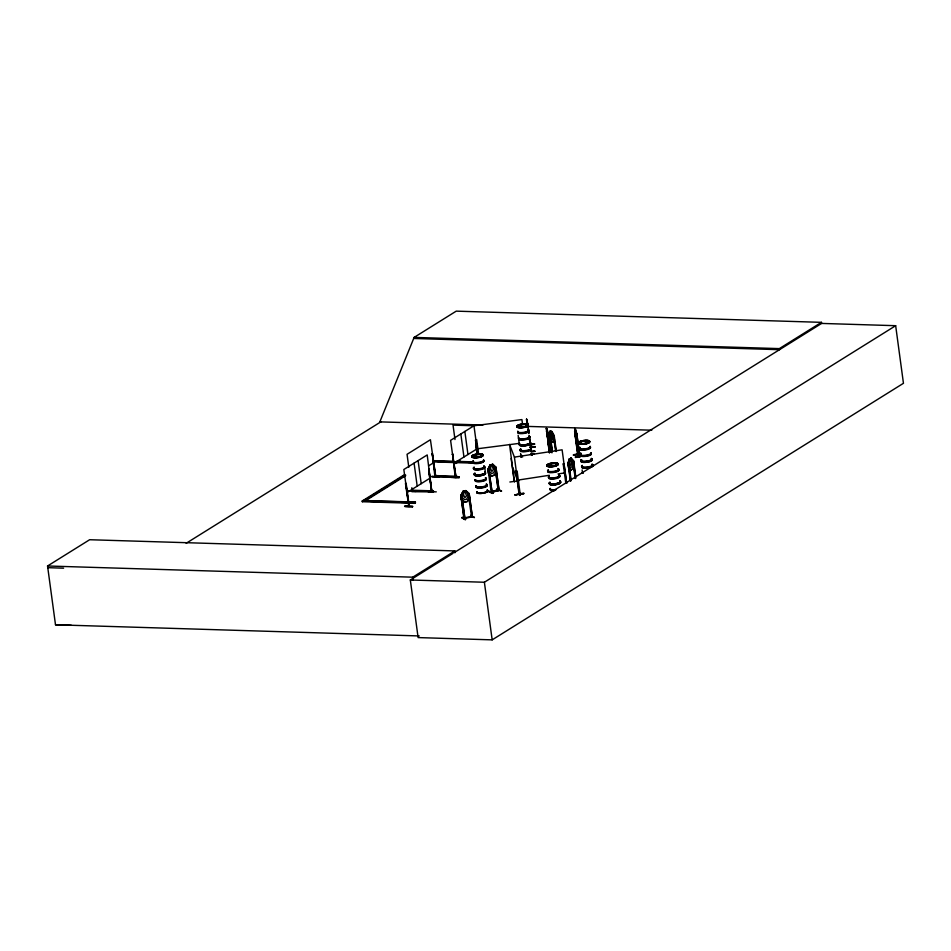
<?xml version="1.0" encoding="UTF-8"?>
<svg xmlns="http://www.w3.org/2000/svg" width="951" height="951" viewBox="0 0 951 951"><rect width="100%" height="100%" fill="white"/><g stroke="black" fill="none" stroke-linecap="round" stroke-linejoin="round"><path stroke-width="1.43" d="M534.403 453.972L530.527 454.507L534.343 453.544M550.914 431.718L551.057 436.271L552.246 438.031L552.353 435.178L550.998 431.695M496.279 470.828L494.211 475.215L491.56 475.964L488.374 473.016L487.875 469.354L490.038 464.98L492.773 464.266L495.97 467.321L495.114 467.096M569.922 459.274L569.744 462.685L570.755 465.419L571.741 463.422L570.517 458.976L570.006 459.274M455.707 463.506L460.058 460.771M546.504 428.33L549.25 451.57M546.48 428.223L549.274 452.807M548.537 439.944C548.43 431.623 549.571 443.011 547.954 439.1M576.235 439.279L576.817 440.123L577.055 437.127L576.793 440.016M404.662 506.443L412.556 506.633M416.039 491.441L408.122 490.847M459.357 477.521C448.92 477.866 448.385 476.023 459.297 477.045L459.119 477.675L451.44 477.2M550.308 430.969L550.451 437.151L551.758 439.671L552.769 440.016L553.47 438.173L551.865 431.588L550.308 430.969L549.274 434.096L552.032 451.333M494.972 467.333L498.49 490.561L499.049 489.515L498.169 489.634M514.729 481.658L514.229 480.933M518.913 493.153L519.555 494.258L519.246 493.414M553.506 435.522L554.195 435.594L556.347 451.428M495.84 467.262L492.701 464.361L490.098 465.063L489.658 471.755L491.667 473.455L493.414 472.98L494.865 470.341L492.737 464.254M531.145 451.618L534.997 451.238L531.05 451.333M488.6 491.726C488.862 490.015 492.38 495.15 493.165 492.844L488.933 491.203M461.853 517.76L465.146 519.71L465.55 519.115L462.222 517.213L465.526 519.127M530.301 444.307L530.076 445.199M529.231 435.582L530.848 447.35L530.087 444.26M518.782 492.927L519.745 495.293M568.52 467.167L570.778 469.984L568.52 467.167L567.89 463.565L569.292 459.024L571.147 458.12L569.257 459.095L568.032 463.565L570.374 480.849M572.55 469.069L573.952 464.54L573.453 460.878L571.064 458.109M572.621 469.081L570.695 469.972L572.621 469.081L573.952 464.54M551.949 452.854L549.405 434.12L550.391 430.946M474.05 456.076L473.241 456.005L473.955 455.517M473.848 456.218L474.406 455.624M474.074 456.183L474.062 455.529M474.68 455.933L473.812 455.719M482.014 456.064L481.087 456.278L481.61 455.957M518.117 425.929L519.674 426M519.484 425.62L518.497 426.238M519.71 425.775L519.068 426.119M526.545 426.286L526.592 426.155M548.549 464.611L548.026 465.11L549.286 464.54M549.428 464.944L548.251 464.801L549.726 464.837M548.679 465.158L549.131 464.813M556.858 464.908C554.885 465.55 558.213 465.36 556.525 464.861M579.991 442.607L581.049 442.286L579.932 442.5M580.871 442.049L579.658 442.524M588.443 442.786L588.075 442.322M588.669 442.679L588.419 442.536M71.325 625.318L55.503 624.783L47.55 565.988L89.644 539.728L454.887 550.926L455.113 552.602L454.257 552.579L821.605 323.423L821.462 322.341L456.23 311.143L414.125 337.403L379.841 421.911L380.697 421.935M498.051 489.931L491.287 491.631L491.203 492.499L488.029 469.378L490.086 465.003M463.125 491.31L462.578 497.944L464.682 499.691L466.513 499.263L468.07 496.66L467.702 493.914L465.835 490.645L463.125 491.31L460.866 495.542L464.064 518.675L460.831 495.519L463.03 491.203L465.907 490.561L469.188 493.557L468.439 493.866M464.552 502.069L467.333 501.439L469.687 497.218L467.381 501.522L464.552 502.187L461.223 499.168L460.736 495.519L461.758 495.435L464.944 518.473L463.933 518.58M412.377 506.776L412.544 506.205C401.643 505.231 402.166 507.049 412.603 506.693M451.238 477.402L459.285 477.057M491.085 492.416L499.12 490.383L491.144 492.428L491.786 491.358L492.095 492.261L488.743 469.188M577.816 453.805L578.125 453.746M575.307 434.203L578.101 454.376L580.051 456.516L579.765 455.493M412.27 490.252L412.758 491.132L411.985 491.358L412.377 490.229L412.793 491.108L412.449 490.229L411.7 491.489L433.478 491.596L433.383 490.871L412.449 490.229M412.603 490.3L411.902 490.538M435.594 475.964L435.332 476.154M435.784 476.772L434.964 477.022L432.325 453.722L435.748 476.796L430.423 439.719L407.052 454.305L408.799 467.262M406.98 491.584L409.013 506.277M431.457 491.346L431.802 491.358M429.008 473.336L431.837 492.214L427.213 454.935L403.842 469.509L408.93 506.526M455.22 476.51L455.481 476.32M455.993 477.176L453.544 461.033M471.351 516.857C470.234 515.585 473.527 515.751 471.541 516.06L471.351 516.857L472.278 516.643L469.188 493.688M488.624 468.855L492.095 492.261M473.657 455.743L474.18 455.755M481.265 455.909L481.765 456.04M481.646 456.147L481.586 456.349M518.414 425.679L519.781 425.87L519.056 425.703M519.341 425.703L518.354 425.846L519.389 425.584M526.533 426.179L526.545 425.977M549.036 465.146L549.761 464.896M580.003 442.31L580.716 442.31M556.359 464.991L557.131 465.182M556.834 464.932L556.668 464.98M556.513 465.384L557.06 465.122L556.383 465.158M520.221 493.284L518.961 493.367M519.08 494.211L515.906 470.959L517.142 471.078L520.173 494.163L520.149 493.284M530.884 447.339L530.313 444.581M431.932 453.972L432.598 453.734M408.835 506.324L405.459 483.5L406.125 483.263L409.275 506.336M428.842 468.926L431.92 492.19M455.6 476.273L455.279 477.414L452.605 454.091L456.064 477.509L435.13 476.867L435.891 475.607L456.825 476.249L456.064 477.509M452.878 454.102L452.212 454.34M477.592 453.734L475.595 439.754L476.677 439.659L478.555 453.627M431.683 476.629L439.552 476.855L431.92 476.451M435.487 476.736L432.206 453.972M428.2 491.833L436.283 491.857M408.894 505.433L409.203 505.682M458.109 461.437L458.216 462.293L458.334 461.342M186.146 543.294L380.757 421.899L379.901 421.875L482.965 425.026M363.092 500.476L415.421 502.08L414.672 503.329L362.343 501.724L362.248 500.999L404.068 474.918M362.343 501.724L363.199 501.189M365.671 499.644L404.163 475.631M364.625 500.523L405.59 474.965M365.957 500.464L405.685 475.678M428.616 465.835L433.537 462.757M406.957 492.559L430.327 477.973M453.71 463.387L477.081 448.813L519.222 443.38M435.891 475.607L435.035 476.142L456.92 476.974M411.7 491.489L433.478 491.596M362.248 500.999L415.421 502.08M411.605 490.764L433.383 490.871M455.969 476.784L456.825 476.249M47.55 565.988L412.782 577.186L454.887 550.926M414.125 337.403L779.356 348.613L821.462 322.341M821.605 323.423L895.664 325.694L903.45 383.301L492.166 639.857L418.119 637.586L410.321 579.979L452.997 553.363M410.321 579.979L484.38 582.25L895.664 325.694M519.329 494.175L514.408 457.122L509.546 444.438L514.348 481.765L511.127 458.489M518.533 425.929L519.175 425.822M526.188 426.31L527.127 426.119M578.22 454.566L575.486 434.405M579.991 456.516L576.698 433.276L579.706 456.587L577.649 454.435L574.63 431.255L577.935 454.637M568.044 463.565L568.781 463.351L567.89 463.565M575.724 478.234L573.382 460.866L572.811 461.176L573.631 460.973L575.771 476.808M412.377 491.346L411.842 487.732M455.684 477.366L450.596 440.349L473.967 425.763L521.909 419.581L522.503 423.908M514.099 480.707L514.241 481.527M498.906 489.563L498.895 490.288M499.037 490.407L495.923 467.203L499.073 490.383M457.895 461.33L457.895 462.293L458.299 461.306M526.961 426.167L526.212 426.203M473.218 455.886L474.383 455.921M481.432 456.076L481.884 455.993M464.682 517.665L463.957 517.831M551.96 431.481L554.195 435.594M549.416 434.131L549.654 433.953M549.892 437.71L551.889 441.823M554.481 439.314L553.434 442.441L551.806 441.846L549.809 437.733L549.357 434.072M491.905 465.063L491.037 465.301L490.573 468.665L491.869 471.446L493.391 469.556L491.952 465.087M488.029 469.378L488.897 469.247M491.56 475.964L494.258 475.238M497.004 489.468L501.284 491.073L496.993 489.016M498.205 489.979L491.715 491.394M501.118 490.68L501.629 491.049L496.933 488.992M464.991 491.334L464.076 491.548L463.565 494.877L464.908 497.682L466.525 495.851L465.027 491.358M461.865 517.784L465.61 519.603M464.873 517.855L471.387 516.334M470.697 515.715L474.442 517.534L470.626 515.24M498.134 490.526L495.245 467.523M464.04 517.808L464.73 517.546L464.849 518.485L461.615 495.031M574.784 428.497L574.975 431.825M574.963 429.234L576.009 435.606L575.058 429.21M575.438 429.139L576.151 433.192M574.927 431.326L574.666 428.414L575.438 429.222M574.986 434.987L576.235 439.362M580.99 453.782L573.477 455.196L580.93 453.306M573.405 454.744L580.918 453.33M573.477 455.196L580.966 453.651M575.414 456.908L580.419 455.969L575.426 456.932L575.581 457.514L580.479 456.337M575.498 457.36L580.597 456.551M546.896 431.944L546.777 429.044M547.859 433.014L546.385 428.235M546.528 431.409L547.217 434.227M550.807 452.082L548.406 433.097L551.105 452.022M546.825 434.785L547.966 439.184M435.368 475.892L435.047 476.986M471.589 516.904L468.225 493.771M464.147 518.652L472.338 516.75L469.152 493.545M549.131 465.205L548.465 465.265M565.857 483.441L563.194 463.933L564.002 463.815L566.665 483.322M564.038 463.886L563.194 463.933M518.866 480.79L509.867 482.002M523.799 493.652L523.68 493.034L514.812 494.9L523.799 493.628L514.812 494.877M519.698 495.364L518.77 492.559L519.828 495.4M514.408 457.122L562.112 449.811L566.63 483.239M549.333 475.286L517.522 480.16L512.66 467.476M557.999 473.955L565.227 472.849M526.592 419.141L527.722 424.277L526.747 419.855M526.985 422.743L526.771 420.14M526.902 421.875L527.543 426.476M526.842 421.971L526.581 419.034M530.765 444.39L534.605 443.82L530.824 444.842M530.801 444.711L534.664 444.295M529.98 446.982L535.199 446.875L530.064 447.529M530.04 447.457L535.199 446.851M531.122 451.82L534.961 451.297M530.539 454.281L534.367 454.091M580.407 442.037L581.025 442.108M431.73 476.534L438.482 476.665M414.279 338.485L779.511 349.683L779.356 348.613M527.401 426.393L651.815 430.209M433.074 460.629L453.425 461.247M456.337 461.342L473.776 461.877M433.68 461.199L472.92 462.4M437.531 461.473L459.333 462.15M468.058 462.412L472.421 462.543M433.775 461.924L473.016 463.125M370.462 501.415L390.813 502.033M400.989 502.354L415.528 502.794M55.503 624.783L419.248 635.946M47.776 567.664L63.598 568.187M569.221 465.859L570.695 467.452L571.896 466.87L572.799 464.112L571.123 458.227M569.209 459.012L568.853 463.125L571.123 480.624M573.631 460.973L571.052 458.216M470.757 515.62L474.038 517.546M550.344 431.076L551.865 431.588L553.423 435.51M553.363 435.225L555.657 451.368M488.374 473.016L491.596 475.857M488.921 491.596L493.224 493.319M579.623 456.551L576.258 433.038L576.377 437.626L575.212 434.488M461.318 499.12L464.587 502.08M432.265 491.94L432.158 491.108M576.698 433.276L575.331 429.163M576.14 439.291L576.912 440.099M578.16 453.984L579.706 455.695L577.851 454.043M547.051 429.067L546.409 428.342L546.575 431.576M548.097 433.157L547.051 428.984M547.859 439.124L548.632 439.933M548.014 433.05L548.097 437.46L546.944 434.322M547.11 433.549L547.728 435.439L546.896 429.293M527.448 426.024L527.365 425.156M527.163 423.599L527.805 427.201M526.664 419.95L527.246 423.968M526.676 420.152L527.151 423.54M526.842 422.006L526.497 419.153M582.119 469.925L582.464 472.564A5.658 1.545 -7.7 0 0 583.26 473.241M573.144 461.211L575.474 478.496M572.847 460.843L575.224 478.472M568.448 462.994L570.873 480.6M568.294 463.589L570.624 480.873M553.779 435.451L556.073 451.511M550.688 438.506L552.436 451.475M549.833 434.274L552.174 451.547M548.406 433.097L550.926 451.82M547.8 438.542L549.559 451.511M546.659 431.148L547.241 435.463M547.633 438.352L549.571 452.747M527.674 424.063L528.887 432.919M527.223 421.887L527.853 426.428M528.197 429.091L528.827 433.632M529.172 436.295L529.802 440.836M528.185 430.09L528.578 432.967M529.16 437.282L529.707 441.383M518.14 435.308L518.485 437.959M518.628 439.029L519.317 444.129M520.577 453.437L520.934 456.076M484.76 467.583L485.426 472.552M477.747 453.734L473.967 425.763L453.033 425.121L454.982 439.528M475.476 440.016L477.354 453.889M475.916 444.01L477.236 453.722M475.952 445.555L477.069 453.877M464.849 431.457L467.963 454.495M484.38 582.25L492.166 639.857M460.831 433.965L463.945 457.003M452.605 454.091L453.163 458.251M432.539 491.405L432.634 492.131M428.723 469.176L431.79 492.249M418.095 460.617L421.21 483.667M414.077 463.125L417.192 486.175M414.577 502.603L414.672 503.329M406.041 484.641L406.6 488.814M412.782 577.186L413.186 580.122M483.536 459.785A5.647 1.545 -7.7 0 1 477.509 462.507A5.647 1.545 -7.7 0 1 473.265 460.736M483.952 466.192A5.73 1.569 -7.7 0 1 479.149 469.188A5.73 1.569 -7.7 0 1 474.097 467.452M483.679 460.855A5.647 1.545 -7.7 0 1 478.377 463.494A5.647 1.545 -7.7 0 1 472.873 462.245M483.821 465.835A5.647 1.545 -7.7 0 1 479.09 468.784A5.647 1.545 -7.7 0 1 474.133 467.096M484.546 467.203A5.647 1.545 -7.7 0 1 478.508 469.937A5.647 1.545 -7.7 0 1 474.276 468.154M484.582 466.822A5.73 1.569 -7.7 0 1 478.448 469.592A5.73 1.569 -7.7 0 1 474.145 467.785M483.714 460.462A5.73 1.569 -7.7 0 1 477.592 463.232A5.73 1.569 -7.7 0 1 473.289 461.425M483.679 460.141A5.73 1.569 -7.7 0 1 477.545 462.911A5.73 1.569 -7.7 0 1 473.241 461.104M474.989 473.467A5.647 1.545 -7.7 0 0 479.958 475.167A5.635 1.545 -7.7 0 0 484.677 472.278A5.647 1.545 -7.7 0 1 479.958 475.167A5.635 1.545 -7.7 0 1 475.013 473.527M486.401 484.309A5.73 1.569 -7.7 0 1 482.335 487.197A5.73 1.569 -7.7 0 1 475.999 486.032M485.557 478.674A5.647 1.545 -7.7 0 1 480.826 481.622A5.647 1.545 -7.7 0 1 475.869 479.922M486.27 483.964A5.647 1.545 -7.7 0 1 482.276 486.805A5.647 1.545 -7.7 0 1 476.035 485.652M486.413 485.022A5.647 1.545 -7.7 0 1 481.693 487.97A5.647 1.545 -7.7 0 1 476.724 486.282M487.09 489.991A5.647 1.545 -7.7 0 1 483.084 492.832A5.647 1.545 -7.7 0 1 476.855 491.691A5.623 1.545 -7.7 0 0 482.359 492.939A5.623 1.545 -7.7 0 0 487.637 490.3M486.436 484.641A5.73 1.569 -7.7 0 1 482.383 487.518A5.73 1.569 -7.7 0 1 476.047 486.353M485.557 473.491A5.647 1.545 -7.7 0 1 478.591 475.892A5.647 1.545 -7.7 0 1 475.072 474.062A5.623 1.545 -7.7 0 0 478.591 475.892A5.623 1.545 -7.7 0 0 485.533 473.491M484.737 472.469A5.67 1.557 -7.7 0 1 479.993 475.429A5.67 1.557 -7.7 0 1 475.013 473.729M485.533 477.949A5.73 1.569 -7.7 0 1 481.479 480.837A5.73 1.569 -7.7 0 1 475.143 479.673M485.414 477.604A5.647 1.545 -7.7 0 1 482.133 480.314A5.647 1.545 -7.7 0 1 475.013 479.72M485.581 478.282A5.73 1.569 -7.7 0 1 481.527 481.158A5.73 1.569 -7.7 0 1 475.191 480.005M476.903 492.059A5.647 1.545 -7.7 0 0 483.144 493.212A5.647 1.545 -7.7 0 0 487.138 490.371A5.635 1.545 -7.7 0 1 483.132 493.189A5.635 1.545 -7.7 0 1 476.915 492.047M558.011 468.51A5.647 1.545 -7.7 0 1 553.292 471.458A5.647 1.545 -7.7 0 1 548.323 469.758M558.998 475.215A5.73 1.569 -7.7 0 1 554.195 478.21A5.73 1.569 -7.7 0 1 549.155 476.475M558.736 469.877A5.647 1.545 -7.7 0 1 552.697 472.599A5.647 1.545 -7.7 0 1 548.465 470.816M558.879 474.858A5.647 1.545 -7.7 0 1 554.148 477.806A5.647 1.545 -7.7 0 1 549.179 476.118M559.592 476.225A5.647 1.545 -7.7 0 1 553.565 478.959A5.647 1.545 -7.7 0 1 549.333 477.176M559.687 480.897A5.647 1.545 -7.7 0 1 554.968 483.845A5.647 1.545 -7.7 0 1 549.999 482.145A5.623 1.545 -7.7 0 0 554.968 483.833A5.623 1.545 -7.7 0 0 559.675 480.897M559.045 475.536A5.73 1.569 -7.7 0 1 554.243 478.531A5.73 1.569 -7.7 0 1 549.202 476.808M558.772 469.485A5.73 1.569 -7.7 0 1 552.638 472.255A5.73 1.569 -7.7 0 1 548.335 470.448M558.142 468.855A5.73 1.569 -7.7 0 1 553.339 471.851A5.73 1.569 -7.7 0 1 548.299 470.127M554.433 490.775A5.658 1.545 -7.7 0 1 550.367 489.385M559.794 481.503A5.67 1.557 -7.7 0 1 555.051 484.463A5.67 1.557 -7.7 0 1 550.058 482.763M555.788 489.967A5.73 1.569 -7.7 0 1 550.201 488.695M555.741 489.575A5.647 1.545 -7.7 0 1 550.237 488.327M554.362 490.431A5.73 1.569 -7.7 0 1 550.237 489.028M590.155 446.269A5.647 1.545 -7.7 0 1 584.116 448.991A5.647 1.545 -7.7 0 1 579.884 447.22M591.142 452.973A5.73 1.569 -7.7 0 1 585.02 455.743A5.73 1.569 -7.7 0 1 580.716 453.936M590.298 447.339A5.647 1.545 -7.7 0 1 584.996 449.978A5.647 1.545 -7.7 0 1 579.48 448.729M591.011 452.628A5.647 1.545 -7.7 0 1 584.972 455.351A5.647 1.545 -7.7 0 1 580.74 453.579M591.153 453.686A5.647 1.545 -7.7 0 1 585.852 456.337A5.647 1.545 -7.7 0 1 580.348 455.089M591.189 453.306A5.73 1.569 -7.7 0 1 585.055 456.076A5.73 1.569 -7.7 0 1 580.752 454.269M590.333 446.946A5.73 1.569 -7.7 0 1 584.199 449.716A5.73 1.569 -7.7 0 1 579.896 447.909M590.286 446.625A5.73 1.569 -7.7 0 1 584.152 449.395A5.73 1.569 -7.7 0 1 579.848 447.588M591.296 458.703A5.647 1.545 -7.7 0 1 586.565 461.651A5.647 1.545 -7.7 0 1 581.608 459.951A5.635 1.545 -7.7 0 0 585.127 461.794A5.635 1.545 -7.7 0 0 592.069 459.392M592.021 464.088A5.647 1.545 -7.7 0 1 587.302 467.036A5.647 1.545 -7.7 0 1 582.333 465.336M582.44 472.944A5.73 1.569 -7.7 0 1 582.618 472.516M592.96 465.835A5.647 1.545 -7.7 0 1 592.782 466.252M592.247 466.703A5.647 1.545 -7.7 0 1 584.627 468.249A5.647 1.545 -7.7 0 1 582.476 466.406M592.164 465.158A5.647 1.545 -7.7 0 1 592.746 465.455M582.487 473.277A5.73 1.569 -7.7 0 1 582.654 472.837M591.902 459.071A5.67 1.557 -7.7 0 1 585.84 461.806A5.67 1.557 -7.7 0 1 581.596 460.022M592.2 464.766A5.73 1.569 -7.7 0 1 587.397 467.761A5.73 1.569 -7.7 0 1 582.345 466.026M592.152 464.433A5.73 1.569 -7.7 0 1 587.349 467.428A5.73 1.569 -7.7 0 1 582.297 465.705M529.029 436.188A5.73 1.569 -7.7 0 1 524.964 439.065A5.73 1.569 -7.7 0 1 518.628 437.912M528.185 430.541A5.647 1.545 -7.7 0 1 524.191 433.383A5.647 1.545 -7.7 0 1 517.95 432.241M529.481 436.14A5.647 1.545 -7.7 0 1 524.167 438.791A5.647 1.545 -7.7 0 1 518.664 437.531M529.041 436.901A5.647 1.545 -7.7 0 1 525.047 439.742A5.647 1.545 -7.7 0 1 518.806 438.601M529.065 436.509A5.73 1.569 -7.7 0 1 525.011 439.398A5.73 1.569 -7.7 0 1 518.675 438.233M528.162 429.828A5.73 1.569 -7.7 0 1 524.108 432.717A5.73 1.569 -7.7 0 1 517.772 431.552M528.043 429.483A5.647 1.545 -7.7 0 1 524.049 432.325A5.647 1.545 -7.7 0 1 517.808 431.172M528.209 430.149A5.73 1.569 -7.7 0 1 524.156 433.038A5.73 1.569 -7.7 0 1 517.82 431.873M530.337 442.31A5.67 1.557 -7.7 0 1 525.011 444.973A5.67 1.557 -7.7 0 1 519.484 443.713M531.062 447.897A5.647 1.545 -7.7 0 1 525.035 450.631A5.647 1.545 -7.7 0 1 520.791 448.848M521.124 456.837A5.73 1.569 -7.7 0 1 521.624 455.577M531.478 454.305A5.73 1.569 -7.7 0 1 532.275 454.994M531.217 448.967A5.647 1.545 -7.7 0 1 525.178 451.689A5.647 1.545 -7.7 0 1 520.946 449.918M531.347 453.96A5.647 1.545 -7.7 0 1 531.966 455.065M522.646 456.967A5.647 1.545 -7.7 0 1 521.659 455.208M521.089 457.146A5.647 1.545 -7.7 0 1 521.802 456.278M520.946 456.789A5.73 1.569 -7.7 0 1 521.671 455.898M531.514 454.637A5.73 1.569 -7.7 0 1 532.108 454.935M531.252 448.587A5.73 1.569 -7.7 0 1 525.118 451.356A5.73 1.569 -7.7 0 1 520.815 449.55M531.205 448.254A5.73 1.569 -7.7 0 1 525.071 451.024A5.73 1.569 -7.7 0 1 520.768 449.217M530.42 443.118A5.647 1.545 -7.7 0 1 525.118 445.757A5.647 1.545 -7.7 0 1 519.615 444.509A5.623 1.545 -7.7 0 0 525.118 445.757A5.623 1.545 -7.7 0 0 530.396 443.118M530.396 442.786A5.67 1.557 -7.7 0 1 525.071 445.437A5.67 1.557 -7.7 0 1 519.543 444.176M474.704 457.241A5.647 1.545 -7.7 0 0 483.025 454.828A5.647 1.545 -7.7 0 0 474.561 454.566A5.647 1.545 -7.7 0 0 474.704 457.241A5.635 1.545 -7.7 0 0 483.025 454.84A5.635 1.545 -7.7 0 0 474.573 454.578A5.635 1.545 -7.7 0 0 474.715 457.253M474.775 457.8A5.647 1.545 -7.7 0 0 483.108 455.374A5.647 1.545 -7.7 0 0 474.644 455.113A5.647 1.545 -7.7 0 0 474.775 457.8A5.623 1.545 -7.7 0 0 483.084 455.374A5.623 1.545 -7.7 0 0 474.656 455.113A5.623 1.545 -7.7 0 0 474.787 457.788M474.727 457.479A5.67 1.557 -7.7 0 0 483.084 455.042A5.67 1.557 -7.7 0 0 474.585 454.78A5.67 1.557 -7.7 0 0 474.727 457.479M479.91 474.822A5.647 1.545 -7.7 0 0 484.641 471.874A5.623 1.545 -7.7 0 1 479.91 474.811A5.647 1.545 -7.7 0 1 474.941 473.123A5.623 1.545 -7.7 0 0 479.91 474.811M485.343 473.123A5.647 1.545 -7.7 0 0 484.76 472.813A5.623 1.545 -7.7 0 1 485.319 473.123M549.761 466.263A5.647 1.545 -7.7 0 0 558.082 463.85A5.647 1.545 -7.7 0 0 549.619 463.589A5.647 1.545 -7.7 0 0 549.761 466.263A5.635 1.545 -7.7 0 0 558.071 463.862A5.635 1.545 -7.7 0 0 549.63 463.601A5.635 1.545 -7.7 0 0 549.761 466.275M549.833 466.822A5.647 1.545 -7.7 0 0 558.154 464.397A5.647 1.545 -7.7 0 0 549.69 464.136A5.647 1.545 -7.7 0 0 549.833 466.822A5.623 1.545 -7.7 0 0 558.13 464.397A5.623 1.545 -7.7 0 0 549.702 464.136A5.623 1.545 -7.7 0 0 549.844 466.81M549.785 466.513A5.67 1.557 -7.7 0 0 558.142 464.076A5.67 1.557 -7.7 0 0 549.642 463.815A5.67 1.557 -7.7 0 0 549.785 466.513M555.015 484.214A5.647 1.545 -7.7 0 0 559.747 481.265A5.635 1.545 -7.7 0 1 555.015 484.249A5.635 1.545 -7.7 0 1 550.058 482.549A5.647 1.545 -7.7 0 0 555.015 484.214M555.099 484.784A5.647 1.545 -7.7 0 0 559.818 481.836A5.623 1.545 -7.7 0 1 555.087 484.784A5.647 1.545 -7.7 0 1 550.13 483.084A5.623 1.545 -7.7 0 0 555.087 484.784M581.311 443.725A5.647 1.545 -7.7 0 0 589.644 441.312A5.647 1.545 -7.7 0 0 581.18 441.05A5.647 1.545 -7.7 0 0 581.311 443.725A5.635 1.545 -7.7 0 0 589.632 441.323A5.635 1.545 -7.7 0 0 581.18 441.062A5.635 1.545 -7.7 0 0 581.323 443.737M581.394 444.283A5.647 1.545 -7.7 0 0 589.715 441.858A5.635 1.545 -7.7 0 0 581.251 441.585A5.647 1.545 -7.7 0 0 581.394 444.283A5.623 1.545 -7.7 0 0 589.691 441.858A5.623 1.545 -7.7 0 0 581.263 441.597A5.635 1.545 -7.7 0 0 581.394 444.26A5.635 1.545 -7.7 0 0 589.703 441.846A5.647 1.545 -7.7 0 0 581.251 441.597A5.623 1.545 -7.7 0 0 581.406 444.272M581.334 443.951A5.67 1.557 -7.7 0 0 589.691 441.514A5.67 1.557 -7.7 0 0 581.192 441.252A5.67 1.557 -7.7 0 0 581.334 443.951M586.517 461.306A5.647 1.545 -7.7 0 0 591.249 458.358A5.623 1.545 -7.7 0 1 586.517 461.294A5.647 1.545 -7.7 0 1 581.56 459.606A5.623 1.545 -7.7 0 0 586.517 461.294M585.923 462.329A5.647 1.545 -7.7 0 0 591.95 459.606A5.623 1.545 -7.7 0 1 585.923 462.317A5.647 1.545 -7.7 0 1 581.679 460.546A5.623 1.545 -7.7 0 0 585.923 462.317M519.781 427.237A5.647 1.545 -7.7 0 0 528.102 424.824A5.647 1.545 -7.7 0 0 519.638 424.562A5.647 1.545 -7.7 0 0 519.781 427.237A5.635 1.545 -7.7 0 0 528.102 424.835A5.635 1.545 -7.7 0 0 519.65 424.574A5.635 1.545 -7.7 0 0 519.793 427.249M519.852 427.795A5.647 1.545 -7.7 0 0 528.185 425.37A5.647 1.545 -7.7 0 0 519.721 425.109A5.647 1.545 -7.7 0 0 519.852 427.795A5.635 1.545 -7.7 0 0 528.174 425.359A5.635 1.545 -7.7 0 0 519.721 425.097A5.635 1.545 -7.7 0 0 519.864 427.784M519.805 427.486A5.67 1.557 -7.7 0 0 528.162 425.049A5.67 1.557 -7.7 0 0 519.662 424.788A5.67 1.557 -7.7 0 0 519.805 427.486M524.988 444.818A5.647 1.545 -7.7 0 0 530.289 442.167A5.623 1.545 -7.7 0 1 524.988 444.806A5.623 1.545 -7.7 0 1 519.508 443.558A5.647 1.545 -7.7 0 0 524.988 444.818M525.035 445.187A5.647 1.545 -7.7 0 0 530.337 442.548A5.635 1.545 -7.7 0 1 525.047 445.223A5.635 1.545 -7.7 0 1 519.543 443.974A5.647 1.545 -7.7 0 0 525.035 445.187"/></g></svg>
